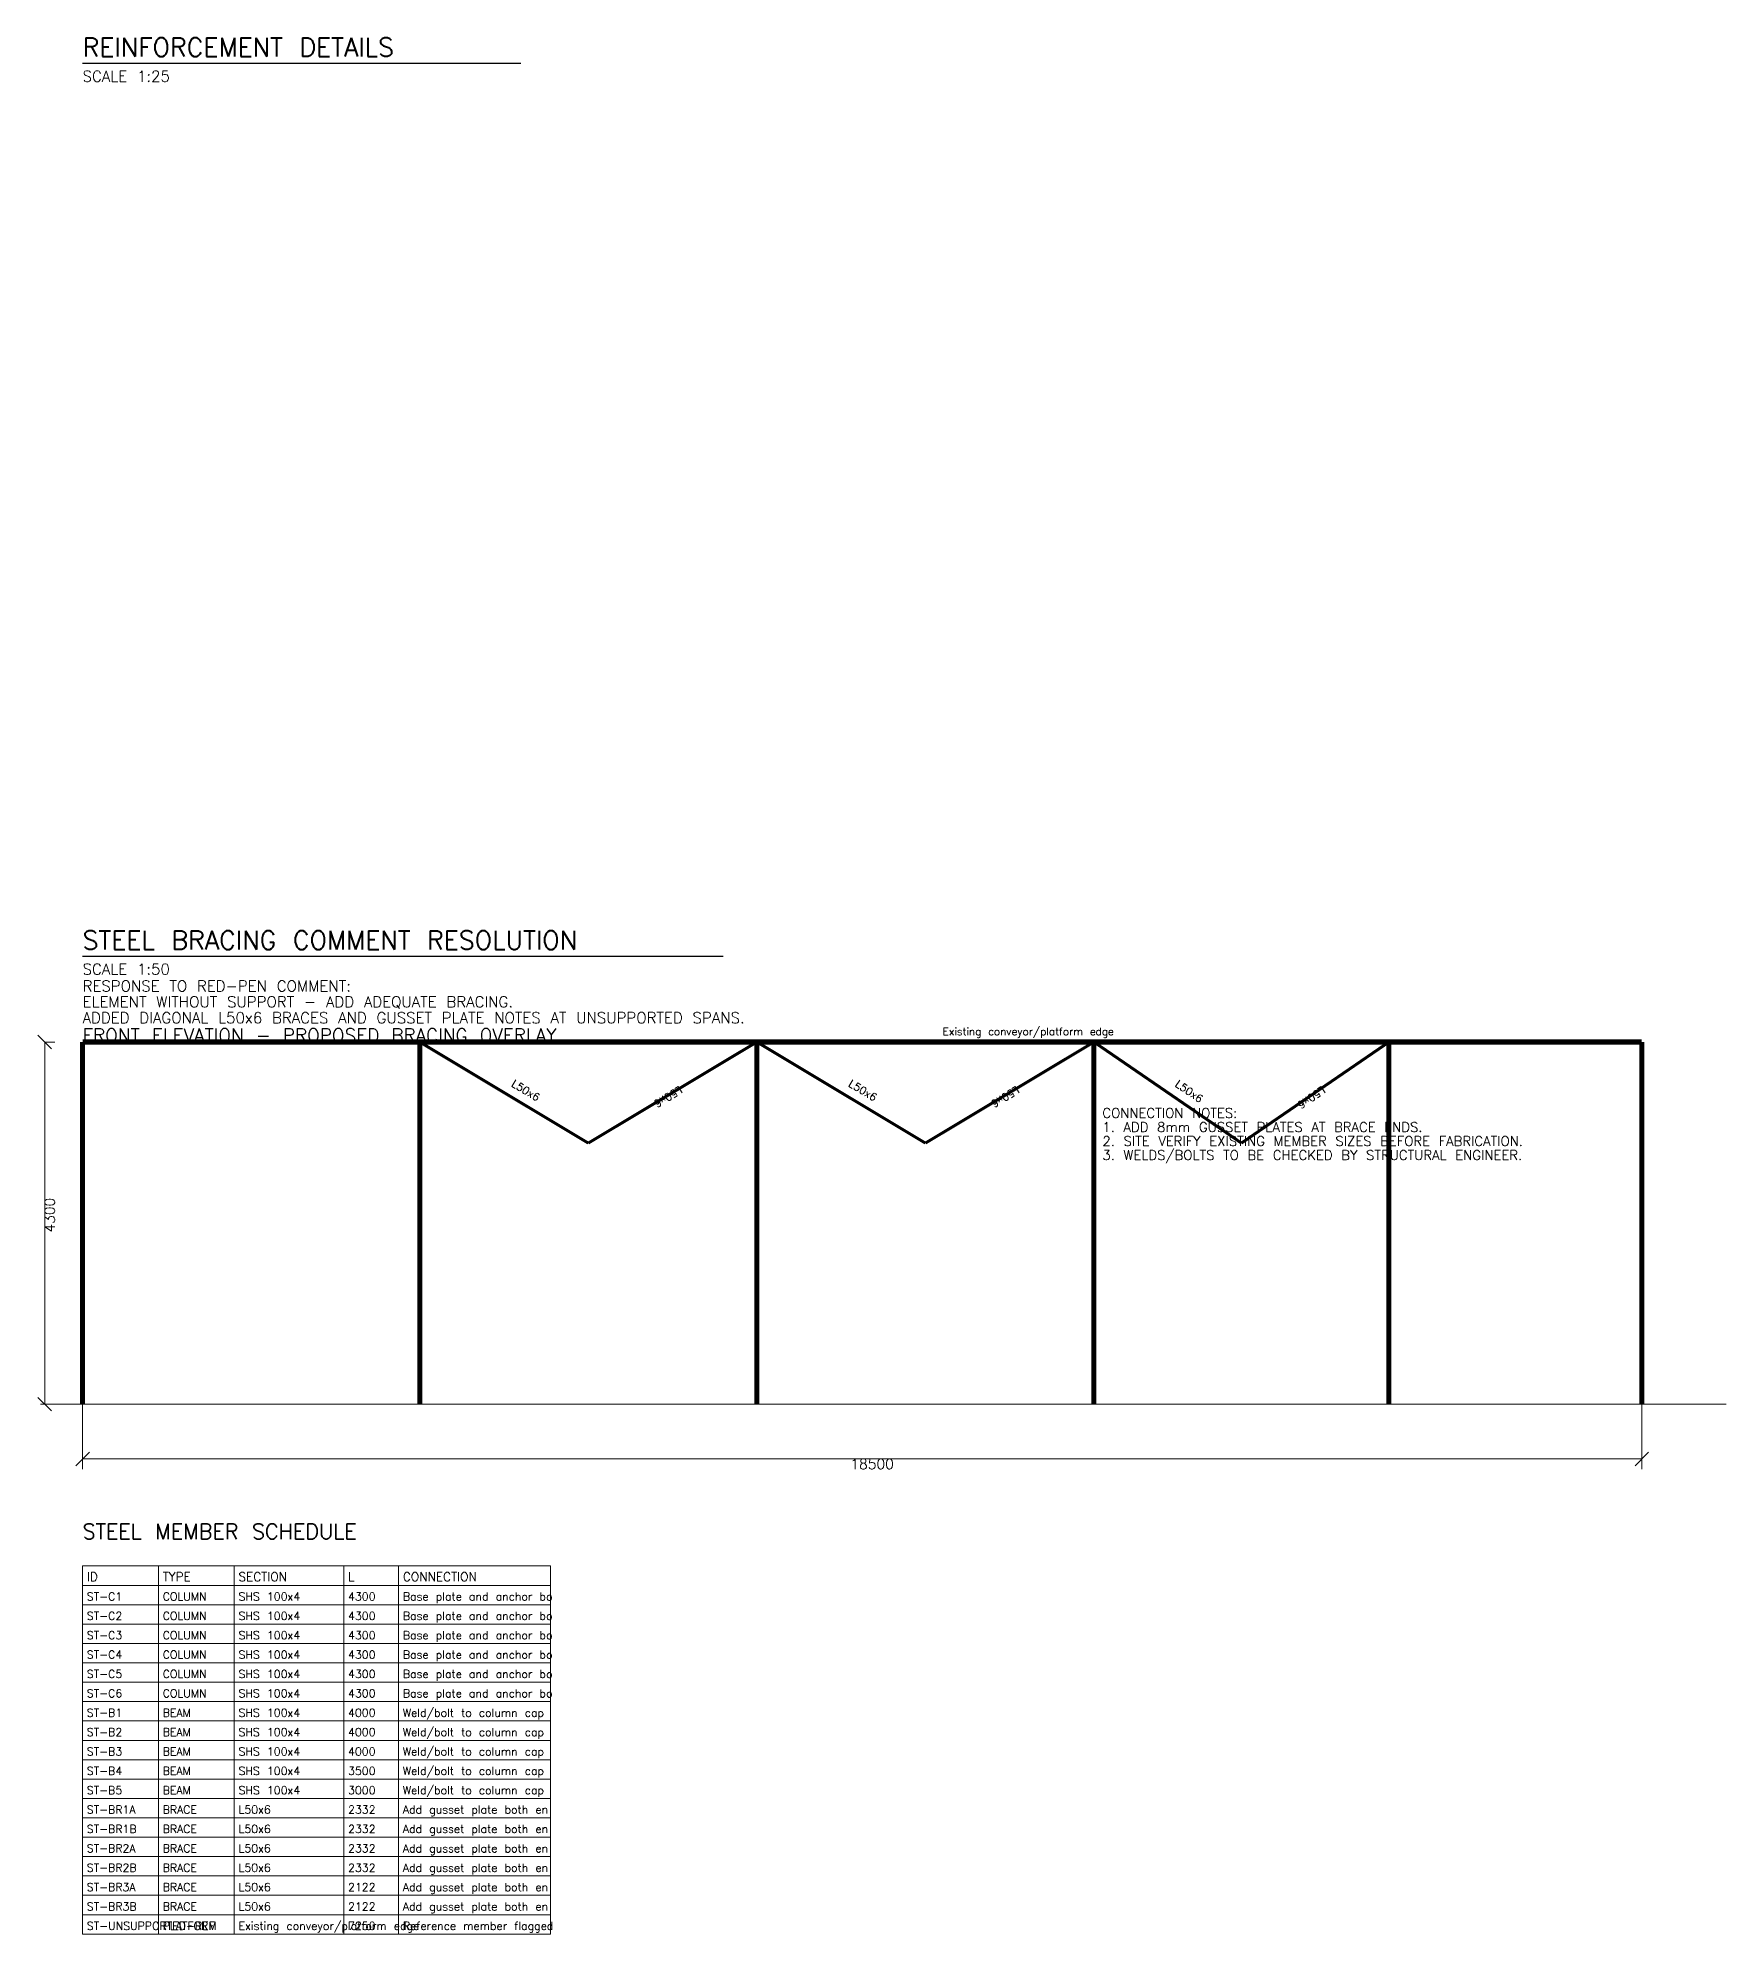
# Model space of a CAD drawing. Header units: millimetres. Extents: x -700 to 52160, y -40890 to 8260.
# Drawn here: x -530 to 19500, y -40890 to -18380 of the extents above; entities that cross this region are included whole.
import ezdxf

# ---------------------------------------------------------------- set-up
doc = ezdxf.new("R2010")
doc.units = ezdxf.units.MM
for name, color, linetype, lineweight in [('SAI-A-DIMS', 6, 'Continuous', 13), ('SAI-A-TEXT', 4, 'Continuous', 13), ('SAI-A-TITLE', 6, 'Continuous', 30), ('SAI-S-BRACE', 1, 'Continuous', 35), ('SAI-S-STEEL', 5, 'Continuous', 35), ('SAI-SCHEDULE', 4, 'Continuous', 13)]:
    doc.layers.add(name, color=color, linetype=linetype, lineweight=lineweight)
doc.styles.add('SAI-STANDARD', font='txt.shx')

msp = doc.modelspace()

# ---------------------------------------------------------------- linework, layer by layer
at = {"layer": 'SAI-A-DIMS'}
for p, q in [((-530, -30220), (-370, -30380)), ((-450, -34600), (-450, -30300)), ((-450, -30300), (-330, -30300)), ((-530, -34520), (-370, -34680)), ((-450, -34600), (-330, -34600)), ((0, -34600), (0, -35370)), ((18500, -34600), (18500, -35370)), ((-80, -35330), (80, -35170)), ((0, -35250), (18500, -35250)), ((18420, -35330), (18580, -35170))]:
    msp.add_line(p, q, dxfattribs=at)
at = {"layer": 'SAI-A-TEXT'}
msp.add_line((-500, -34600), (19500, -34600), dxfattribs=at)
at = {"layer": 'SAI-A-TITLE'}
for p, q in [((0, -18680), (5200, -18680)), ((0, -29280), (7600, -29280))]:
    msp.add_line(p, q, dxfattribs=at)
at = {"layer": 'SAI-S-BRACE', "const_width": 35}
for points in [[(4000, -30300), (6000, -31500)], [(8000, -30300), (6000, -31500)], [(8000, -30300), (10000, -31500)], [(12000, -30300), (10000, -31500)], [(12000, -30300), (13750, -31500)], [(15500, -30300), (13750, -31500)]]:
    msp.add_lwpolyline(points, dxfattribs=at)
at = {"layer": 'SAI-S-STEEL'}
for points, const_width in [([(0, -34600), (0, -30300)], 60), ([(0, -30300), (4000, -30300)], 60), ([(4000, -34600), (4000, -30300)], 60), ([(4000, -30300), (8000, -30300)], 60), ([(6500, -30300), (13750, -30300)], 35), ([(8000, -34600), (8000, -30300)], 60), ([(8000, -30300), (12000, -30300)], 60), ([(12000, -34600), (12000, -30300)], 60), ([(12000, -30300), (15500, -30300)], 60), ([(15500, -34600), (15500, -30300)], 60), ([(15500, -30300), (18500, -30300)], 60), ([(18500, -34600), (18500, -30300)], 60)]:
    msp.add_lwpolyline(points, dxfattribs=dict(at, const_width=const_width))
at = {"layer": 'SAI-SCHEDULE'}
for p, q in [((0, -36520), (0, -40890)), ((900, -36520), (900, -40890)), ((1800, -36520), (1800, -40890)), ((3100, -36520), (3100, -40890)), ((3750, -36520), (3750, -40890)), ((5550, -36520), (5550, -40890)), ((0, -36750), (5550, -36750)), ((0, -36980), (5550, -36980)), ((0, -37210), (5550, -37210)), ((0, -37440), (5550, -37440)), ((0, -37670), (5550, -37670)), ((0, -37900), (5550, -37900)), ((0, -38130), (5550, -38130)), ((0, -38360), (5550, -38360)), ((0, -38590), (5550, -38590)), ((0, -38820), (5550, -38820)), ((0, -39050), (5550, -39050)), ((0, -39280), (5550, -39280)), ((0, -39510), (5550, -39510)), ((0, -39740), (5550, -39740)), ((0, -39970), (5550, -39970)), ((0, -40200), (5550, -40200)), ((0, -40430), (5550, -40430)), ((0, -40660), (5550, -40660)), ((0, -40890), (5550, -40890))]:
    msp.add_line(p, q, dxfattribs=at)
msp.add_lwpolyline([(0, -36520), (5550, -36520), (5550, -36750), (0, -36750), (0, -36520)], dxfattribs=at)

# ---------------------------------------------------------------- texts
at = {"layer": 'SAI-A-DIMS', "style": 'SAI-STANDARD'}
msp.add_text('4300', height=120, rotation=90, dxfattribs=at).set_placement((-330, -32562))
msp.add_text('18500', height=120, dxfattribs=at).set_placement((9110, -35370))
at = {"layer": 'SAI-A-TEXT', "style": 'SAI-STANDARD'}
for s, height, p in [('SCALE 1:25', 130, (0, -18900)), ('SCALE 1:50', 130, (0, -29500)), ('RESPONSE TO RED-PEN COMMENT:', 130, (0, -29700)), ('ELEMENT WITHOUT SUPPORT - ADD ADEQUATE BRACING.', 130, (0, -29888)), ('ADDED DIAGONAL L50x6 BRACES AND GUSSET PLATE NOTES AT UNSUPPORTED SPANS.', 130, (0, -30077)), ('Existing conveyor/platform edge', 90, (10205, -30220)), ('CONNECTION NOTES:', 115, (12100, -31200)), ('1. ADD 8mm GUSSET PLATES AT BRACE ENDS.', 115, (12100, -31367)), ('2. SITE VERIFY EXISTING MEMBER SIZES BEFORE FABRICATION.', 115, (12100, -31534)), ('3. WELDS/BOLTS TO BE CHECKED BY STRUCTURAL ENGINEER.', 115, (12100, -31700))]:
    msp.add_text(s, height=height, dxfattribs=at).set_placement(p)
for rotation, p in [(-30.9638, (5080, -30820)), (-149.0362, (7080, -30820)), (-30.9638, (9080, -30820)), (-149.0362, (11080, -30820)), (-34.439, (12955, -30820)), (-145.561, (14705, -30820))]:
    msp.add_text('L50x6', height=90, rotation=rotation, dxfattribs=at).set_placement(p)
at = {"layer": 'SAI-A-TITLE', "style": 'SAI-STANDARD'}
for s, height, p in [('REINFORCEMENT DETAILS', 220, (0, -18600)), ('STEEL BRACING COMMENT RESOLUTION', 220, (0, -29200)), ('FRONT ELEVATION - PROPOSED BRACING OVERLAY', 160, (0, -30300)), ('STEEL MEMBER SCHEDULE', 180, (0, -36200))]:
    msp.add_text(s, height=height, dxfattribs=at).set_placement(p)
at = {"layer": 'SAI-SCHEDULE', "style": 'SAI-STANDARD'}
for s, height, p in [('ID', 105, (50, -36700)), ('TYPE', 105, (950, -36700)), ('SECTION', 105, (1850, -36700)), ('L', 105, (3150, -36700)), ('CONNECTION', 105, (3800, -36700)), ('ST-C1', 95, (50, -36930)), ('COLUMN', 95, (950, -36930)), ('SHS 100x4', 95, (1850, -36930)), ('4300', 95, (3150, -36930)), ('Base plate and anchor bo', 95, (3800, -36930)), ('ST-C2', 95, (50, -37160)), ('COLUMN', 95, (950, -37160)), ('SHS 100x4', 95, (1850, -37160)), ('4300', 95, (3150, -37160)), ('Base plate and anchor bo', 95, (3800, -37160)), ('ST-C3', 95, (50, -37390)), ('COLUMN', 95, (950, -37390)), ('SHS 100x4', 95, (1850, -37390)), ('4300', 95, (3150, -37390)), ('Base plate and anchor bo', 95, (3800, -37390)), ('ST-C4', 95, (50, -37620)), ('COLUMN', 95, (950, -37620)), ('SHS 100x4', 95, (1850, -37620)), ('4300', 95, (3150, -37620)), ('Base plate and anchor bo', 95, (3800, -37620)), ('ST-C5', 95, (50, -37850)), ('COLUMN', 95, (950, -37850)), ('SHS 100x4', 95, (1850, -37850)), ('4300', 95, (3150, -37850)), ('Base plate and anchor bo', 95, (3800, -37850)), ('ST-C6', 95, (50, -38080)), ('COLUMN', 95, (950, -38080)), ('SHS 100x4', 95, (1850, -38080)), ('4300', 95, (3150, -38080)), ('Base plate and anchor bo', 95, (3800, -38080)), ('ST-B1', 95, (50, -38310)), ('BEAM', 95, (950, -38310)), ('SHS 100x4', 95, (1850, -38310)), ('4000', 95, (3150, -38310)), ('Weld/bolt to column cap ', 95, (3800, -38310)), ('ST-B2', 95, (50, -38540)), ('BEAM', 95, (950, -38540)), ('SHS 100x4', 95, (1850, -38540)), ('4000', 95, (3150, -38540)), ('Weld/bolt to column cap ', 95, (3800, -38540)), ('ST-B3', 95, (50, -38770)), ('BEAM', 95, (950, -38770)), ('SHS 100x4', 95, (1850, -38770)), ('4000', 95, (3150, -38770)), ('Weld/bolt to column cap ', 95, (3800, -38770)), ('ST-B4', 95, (50, -39000)), ('BEAM', 95, (950, -39000)), ('SHS 100x4', 95, (1850, -39000)), ('3500', 95, (3150, -39000)), ('Weld/bolt to column cap ', 95, (3800, -39000)), ('ST-B5', 95, (50, -39230)), ('BEAM', 95, (950, -39230)), ('SHS 100x4', 95, (1850, -39230)), ('3000', 95, (3150, -39230)), ('Weld/bolt to column cap ', 95, (3800, -39230)), ('ST-BR1A', 95, (50, -39460)), ('BRACE', 95, (950, -39460)), ('L50x6', 95, (1850, -39460)), ('2332', 95, (3150, -39460)), ('Add gusset plate both en', 95, (3800, -39460)), ('ST-BR1B', 95, (50, -39690)), ('BRACE', 95, (950, -39690)), ('L50x6', 95, (1850, -39690)), ('2332', 95, (3150, -39690)), ('Add gusset plate both en', 95, (3800, -39690)), ('ST-BR2A', 95, (50, -39920)), ('BRACE', 95, (950, -39920)), ('L50x6', 95, (1850, -39920)), ('2332', 95, (3150, -39920)), ('Add gusset plate both en', 95, (3800, -39920)), ('ST-BR2B', 95, (50, -40150)), ('BRACE', 95, (950, -40150)), ('L50x6', 95, (1850, -40150)), ('2332', 95, (3150, -40150)), ('Add gusset plate both en', 95, (3800, -40150)), ('ST-BR3A', 95, (50, -40380)), ('BRACE', 95, (950, -40380)), ('L50x6', 95, (1850, -40380)), ('2122', 95, (3150, -40380)), ('Add gusset plate both en', 95, (3800, -40380)), ('ST-BR3B', 95, (50, -40610)), ('BRACE', 95, (950, -40610)), ('L50x6', 95, (1850, -40610)), ('2122', 95, (3150, -40610)), ('Add gusset plate both en', 95, (3800, -40610)), ('Existing conveyor/platform edge', 95, (1850, -40840)), ('ST-UNSUPPORTED-REF', 95, (50, -40840)), ('PLATFORM', 95, (950, -40840)), ('7250', 95, (3150, -40840)), ('Reference member flagged', 95, (3800, -40840))]:
    msp.add_text(s, height=height, dxfattribs=at).set_placement(p)

doc.saveas('drawing.dxf')
